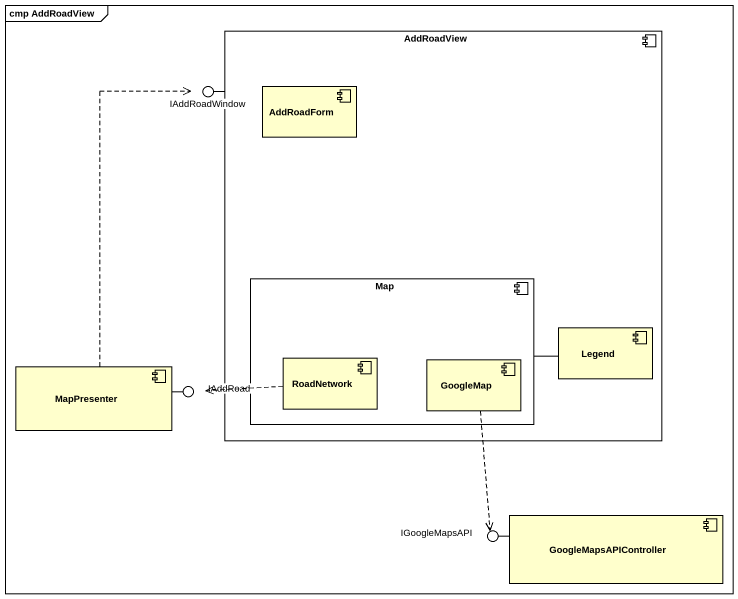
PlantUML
@startuml
mainframe cmp AddRoadView
component AddRoadView {
  component AddRoadForm
  component "Map" as Map_ {
    component RoadNetwork
    component GoogleMap
  }
  component "Legend" as Legend_
}
() IAddRoadWindow
component MapPresenter
() IAddRoad
() IGoogleMapsAPI
component GoogleMapsAPIController
AddRoadView -up- IAddRoadWindow
MapPresenter -right- IAddRoad
GoogleMapsAPIController -left- IGoogleMapsAPI
Map_ -right- Legend_
MapPresenter .up.> IAddRoadWindow
RoadNetwork .left.> IAddRoad
GoogleMap ..> IGoogleMapsAPI
@enduml
